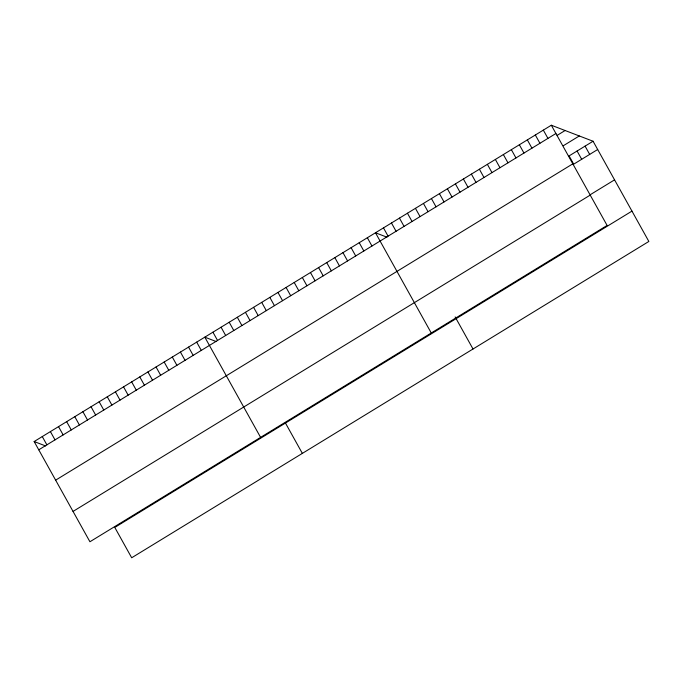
<?xml version="1.0" encoding="UTF-8"?>
<svg xmlns="http://www.w3.org/2000/svg" width="683" height="683" viewBox="0 0 683 683"><rect width="100%" height="100%" fill="white"/><g stroke="black" fill="none" stroke-linecap="round" stroke-linejoin="round"><path stroke-width="1.02" d="M551.318 125.228L607.102 225.441L89.925 541.756L34.15 441.542L551.318 125.228L593.075 141.244L648.85 241.458L131.682 557.772L114.795 527.43L631.963 211.115M38.752 449.815L555.928 133.501M557.106 135.396L565.097 130.513M563.313 145.735L579.295 135.96M593.075 141.244L569.093 155.903L573.694 164.176L597.676 149.517M55.639 480.158L572.815 163.843M590.582 194.518L614.563 179.851M73.038 511.422L590.214 195.099M386.962 237.18L375.479 232.775L431.263 332.988M216.298 341.568L204.815 337.163L260.59 437.376M34.15 441.542L45.633 445.948M585.083 146.128L589.685 154.401M577.084 151.02L581.694 159.293M543.327 130.112L547.937 138.384M535.335 135.003L539.937 143.276M527.344 139.895L531.946 148.168M519.353 144.779L523.955 153.052M511.362 149.671L515.964 157.944M503.362 154.554L507.973 162.827M495.371 159.446L499.973 167.719M487.38 164.338L491.982 172.611M479.389 169.222L483.991 177.495M471.398 174.114L476 182.387M463.398 178.997L468.009 187.27M455.407 183.889L460.018 192.162M447.416 188.781L452.018 197.054M439.425 193.665L444.027 201.937M431.434 198.557L436.036 206.829M423.443 203.44L428.045 211.713M415.443 208.332L420.054 216.605M407.452 213.224L412.054 221.497M455.16 316.929L473.012 349.004M399.461 218.108L404.063 226.38M391.47 222.999L396.072 231.272M383.479 227.883L388.081 236.156M367.36 237.744L371.962 246.017M359.232 242.713L363.834 250.985M351.105 247.69L355.706 255.963M342.977 252.659L347.579 260.932M334.849 257.628L339.451 265.9M326.722 262.596L331.323 270.869M318.594 267.574L323.196 275.847M310.466 272.543L315.068 280.815M302.338 277.511L306.949 285.784M294.211 282.48L298.821 290.753M286.083 287.449L290.693 295.722M277.955 292.426L282.566 300.699M269.836 297.395L274.438 305.668M261.709 302.364L266.31 310.637M253.581 307.333L258.183 315.606M245.453 312.31L250.055 320.583M237.325 317.279L241.927 325.552M285.46 423.05L302.347 453.384M229.198 322.248L233.799 330.521M221.07 327.217L225.672 335.49M212.942 332.194L217.544 340.458M196.687 342.132L201.297 350.405M188.559 347.101L193.169 355.373M180.432 352.069L185.042 360.342M172.312 357.047L176.914 365.32M164.185 362.016L168.786 370.288M156.057 366.984L160.659 375.257M147.929 371.953L152.531 380.226M139.802 376.931L144.403 385.195M131.674 381.899L136.276 390.172M123.546 386.868L128.148 395.141M115.418 391.837L120.02 400.11M107.291 396.806L111.901 405.079M99.163 401.783L103.773 410.056M91.035 406.752L95.646 415.025M82.908 411.721L87.518 419.994M74.788 416.69L79.39 424.963M66.661 421.667L71.263 429.931M58.533 426.636L63.135 434.909M50.405 431.605L55.007 439.878M42.278 436.574L46.879 444.846"/></g></svg>
